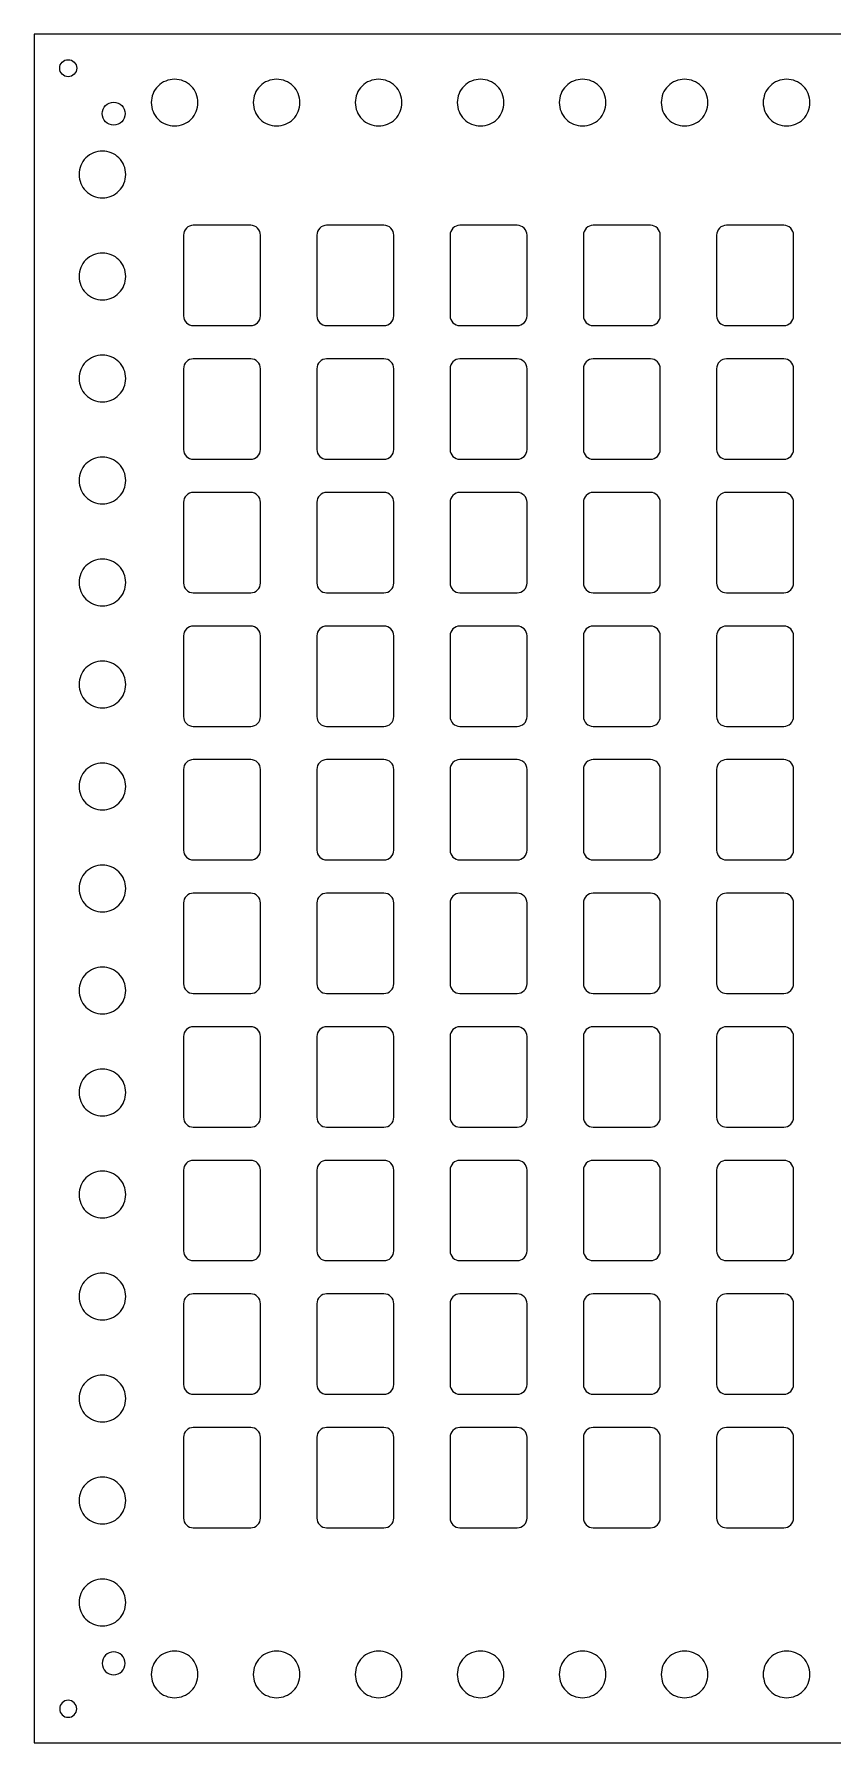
# Model space of a CAD drawing. Extents: x -337 to 6273, y 368 to 2065.
# Drawn here: x 2201.5 to 2389.5, y 432 to 834 of the extents above; entities that cross this region are included whole.
import ezdxf

# ---------------------------------------------------------------- set-up
doc = ezdxf.new("R2010")
doc.units = 0
doc.header["$LTSCALE"] = 100
doc.layers.add('EBENE_1', color=1, linetype='CONTINUOUS')

msp = doc.modelspace()

# ---------------------------------------------------------------- linework, layer by layer
at = {"layer": 'EBENE_1', "color": 2}
msp.add_lwpolyline([(2603.545617, 834.049487), (2201.545617, 834.049487), (2201.545617, 432.049487), (2603.545617, 432.049487), (2603.545617, 834.049487)], close=True, dxfattribs=at)
for points in [[(2211.546061, 826.04961, -0.199589), (2210.960275, 824.635396, -0.199589), (2209.546061, 824.04961, -0.199589), (2208.131848, 824.635396, -0.199589), (2207.546061, 826.04961, -0.199589), (2208.131848, 827.463823, -0.199589), (2209.546061, 828.04961, -0.199589), (2210.960275, 827.463823, -0.199589), (2211.546061, 826.04961)], [(2240.095617, 817.949487, 0.199589), (2238.484705, 821.838575, 0.199589), (2234.595617, 823.449487, 0.199589), (2230.70653, 821.838575, 0.199589), (2229.095617, 817.949487, 0.199589), (2230.70653, 814.0604, 0.199589), (2234.595617, 812.449487, 0.199589), (2238.484705, 814.0604, 0.199589), (2240.095617, 817.949487)], [(2264.095617, 817.949487, 0.199589), (2262.484705, 821.838575, 0.199589), (2258.595617, 823.449487, 0.199589), (2254.70653, 821.838575, 0.199589), (2253.095617, 817.949487, 0.199589), (2254.70653, 814.0604, 0.199589), (2258.595617, 812.449487, 0.199589), (2262.484705, 814.0604, 0.199589), (2264.095617, 817.949487)], [(2288.095617, 817.949487, 0.199589), (2286.484705, 821.838575, 0.199589), (2282.595617, 823.449487, 0.199589), (2278.70653, 821.838575, 0.199589), (2277.095617, 817.949487, 0.199589), (2278.70653, 814.0604, 0.199589), (2282.595617, 812.449487, 0.199589), (2286.484705, 814.0604, 0.199589), (2288.095617, 817.949487)], [(2312.095617, 817.949487, 0.199589), (2310.484705, 821.838575, 0.199589), (2306.595617, 823.449487, 0.199589), (2302.70653, 821.838575, 0.199589), (2301.095617, 817.949487, 0.199589), (2302.70653, 814.0604, 0.199589), (2306.595617, 812.449487, 0.199589), (2310.484705, 814.0604, 0.199589), (2312.095617, 817.949487)], [(2336.095617, 817.949487, 0.199589), (2334.484705, 821.838575, 0.199589), (2330.595617, 823.449487, 0.199589), (2326.70653, 821.838575, 0.199589), (2325.095617, 817.949487, 0.199589), (2326.70653, 814.0604, 0.199589), (2330.595617, 812.449487, 0.199589), (2334.484705, 814.0604, 0.199589), (2336.095617, 817.949487)], [(2360.095617, 817.949487, 0.199589), (2358.484705, 821.838575, 0.199589), (2354.595617, 823.449487, 0.199589), (2350.70653, 821.838575, 0.199589), (2349.095617, 817.949487, 0.199589), (2350.70653, 814.0604, 0.199589), (2354.595617, 812.449487, 0.199589), (2358.484705, 814.0604, 0.199589), (2360.095617, 817.949487)], [(2384.095617, 817.949487, 0.199589), (2382.484705, 821.838575, 0.199589), (2378.595617, 823.449487, 0.199589), (2374.70653, 821.838575, 0.199589), (2373.095617, 817.949487, 0.199589), (2374.70653, 814.0604, 0.199589), (2378.595617, 812.449487, 0.199589), (2382.484705, 814.0604, 0.199589), (2384.095617, 817.949487)], [(2217.545582, 815.349034, -0.199589), (2218.336394, 817.258222, -0.199589), (2220.245582, 818.049034, -0.199589), (2222.15477, 817.258222, -0.199589), (2222.945582, 815.349034, -0.199589), (2222.15477, 813.439846, -0.199589), (2220.245582, 812.649034, -0.199589), (2218.336394, 813.439846, -0.199589), (2217.545582, 815.349034)], [(2217.595617, 806.549487, 0.199589), (2213.70653, 804.938575, 0.199589), (2212.095617, 801.049487, 0.199589), (2213.70653, 797.1604, 0.199589), (2217.595617, 795.549487, 0.199589), (2221.484705, 797.1604, 0.199589), (2223.095617, 801.049487, 0.199589), (2221.484705, 804.938575, 0.199589), (2217.595617, 806.549487)], [(2252.495622, 789.075026), (2238.995609, 789.075026, 0.199586), (2237.369277, 788.401367, 0.199586), (2236.695617, 786.775035), (2236.695617, 767.775018, 0.199586), (2237.369277, 766.148686, 0.199586), (2238.995609, 765.475026), (2252.495626, 765.475026, 0.199586), (2254.121958, 766.148686, 0.199586), (2254.795617, 767.775018), (2254.795617, 786.775035, 0.199586), (2254.121958, 788.401367, 0.199586), (2252.495622, 789.075026)], [(2283.855622, 789.075026), (2270.355609, 789.075026, 0.199586), (2268.729277, 788.401367, 0.199586), (2268.055617, 786.775035), (2268.055617, 767.775018, 0.199586), (2268.729277, 766.148686, 0.199586), (2270.355609, 765.475026), (2283.855626, 765.475026, 0.199586), (2285.481958, 766.148686, 0.199586), (2286.155617, 767.775018), (2286.155617, 786.775035, 0.199586), (2285.481958, 788.401367, 0.199586), (2283.855622, 789.075026)], [(2315.215622, 789.075026), (2301.715609, 789.075026, 0.199586), (2300.089277, 788.401367, 0.199586), (2299.415617, 786.775035), (2299.415617, 767.775018, 0.199586), (2300.089277, 766.148686, 0.199586), (2301.715609, 765.475026), (2315.215626, 765.475026, 0.199586), (2316.841958, 766.148686, 0.199586), (2317.515617, 767.775018), (2317.515617, 786.775035, 0.199586), (2316.841958, 788.401367, 0.199586), (2315.215622, 789.075026)], [(2346.575622, 789.075026), (2333.075609, 789.075026, 0.199586), (2331.449277, 788.401367, 0.199586), (2330.775617, 786.775035), (2330.775617, 767.775018, 0.199586), (2331.449277, 766.148686, 0.199586), (2333.075609, 765.475026), (2346.575626, 765.475026, 0.199586), (2348.201958, 766.148686, 0.199586), (2348.875617, 767.775018), (2348.875617, 786.775035, 0.199586), (2348.201958, 788.401367, 0.199586), (2346.575622, 789.075026)], [(2377.935622, 789.075026), (2364.435609, 789.075026, 0.199586), (2362.809277, 788.401367, 0.199586), (2362.135617, 786.775035), (2362.135617, 767.775018, 0.199586), (2362.809277, 766.148686, 0.199586), (2364.435609, 765.475026), (2377.935626, 765.475026, 0.199586), (2379.561958, 766.148686, 0.199586), (2380.235617, 767.775018), (2380.235617, 786.775035, 0.199586), (2379.561958, 788.401367, 0.199586), (2377.935622, 789.075026)], [(2217.595617, 782.549487, 0.199589), (2213.70653, 780.938575, 0.199589), (2212.095617, 777.049487, 0.199589), (2213.70653, 773.1604, 0.199589), (2217.595617, 771.549487, 0.199589), (2221.484705, 773.1604, 0.199589), (2223.095617, 777.049487, 0.199589), (2221.484705, 780.938575, 0.199589), (2217.595617, 782.549487)], [(2217.595617, 758.549487, 0.199589), (2213.70653, 756.938575, 0.199589), (2212.095617, 753.049487, 0.199589), (2213.70653, 749.1604, 0.199589), (2217.595617, 747.549487, 0.199589), (2221.484705, 749.1604, 0.199589), (2223.095617, 753.049487, 0.199589), (2221.484705, 756.938575, 0.199589), (2217.595617, 758.549487)], [(2252.495622, 757.649026), (2238.995609, 757.649026, 0.199586), (2237.369277, 756.975367, 0.199586), (2236.695617, 755.349035), (2236.695617, 736.349018, 0.199586), (2237.369277, 734.722686, 0.199586), (2238.995609, 734.049026), (2252.495626, 734.049026, 0.199586), (2254.121958, 734.722686, 0.199586), (2254.795617, 736.349018), (2254.795617, 755.349035, 0.199586), (2254.121958, 756.975367, 0.199586), (2252.495622, 757.649026)], [(2283.855622, 757.649026), (2270.355609, 757.649026, 0.199586), (2268.729277, 756.975367, 0.199586), (2268.055617, 755.349035), (2268.055617, 736.349018, 0.199586), (2268.729277, 734.722686, 0.199586), (2270.355609, 734.049026), (2283.855626, 734.049026, 0.199586), (2285.481958, 734.722686, 0.199586), (2286.155617, 736.349018), (2286.155617, 755.349035, 0.199586), (2285.481958, 756.975367, 0.199586), (2283.855622, 757.649026)], [(2315.215622, 757.649026), (2301.715609, 757.649026, 0.199586), (2300.089277, 756.975367, 0.199586), (2299.415617, 755.349035), (2299.415617, 736.349018, 0.199586), (2300.089277, 734.722686, 0.199586), (2301.715609, 734.049026), (2315.215626, 734.049026, 0.199586), (2316.841958, 734.722686, 0.199586), (2317.515617, 736.349018), (2317.515617, 755.349035, 0.199586), (2316.841958, 756.975367, 0.199586), (2315.215622, 757.649026)], [(2346.575622, 757.649026), (2333.075609, 757.649026, 0.199586), (2331.449277, 756.975367, 0.199586), (2330.775617, 755.349035), (2330.775617, 736.349018, 0.199586), (2331.449277, 734.722686, 0.199586), (2333.075609, 734.049026), (2346.575626, 734.049026, 0.199586), (2348.201958, 734.722686, 0.199586), (2348.875617, 736.349018), (2348.875617, 755.349035, 0.199586), (2348.201958, 756.975367, 0.199586), (2346.575622, 757.649026)], [(2377.935622, 757.649026), (2364.435609, 757.649026, 0.199586), (2362.809277, 756.975367, 0.199586), (2362.135617, 755.349035), (2362.135617, 736.349018, 0.199586), (2362.809277, 734.722686, 0.199586), (2364.435609, 734.049026), (2377.935626, 734.049026, 0.199586), (2379.561958, 734.722686, 0.199586), (2380.235617, 736.349018), (2380.235617, 755.349035, 0.199586), (2379.561958, 756.975367, 0.199586), (2377.935622, 757.649026)], [(2217.595617, 734.549487, 0.199589), (2213.70653, 732.938575, 0.199589), (2212.095617, 729.049487, 0.199589), (2213.70653, 725.1604, 0.199589), (2217.595617, 723.549487, 0.199589), (2221.484705, 725.1604, 0.199589), (2223.095617, 729.049487, 0.199589), (2221.484705, 732.938575, 0.199589), (2217.595617, 734.549487)], [(2252.495622, 726.223026), (2238.995609, 726.223026, 0.199586), (2237.369277, 725.549367, 0.199586), (2236.695617, 723.923035), (2236.695617, 704.923018, 0.199586), (2237.369277, 703.296686, 0.199586), (2238.995609, 702.623026), (2252.495626, 702.623026, 0.199586), (2254.121958, 703.296686, 0.199586), (2254.795617, 704.923018), (2254.795617, 723.923035, 0.199586), (2254.121958, 725.549367, 0.199586), (2252.495622, 726.223026)], [(2283.855622, 726.223026), (2270.355609, 726.223026, 0.199586), (2268.729277, 725.549367, 0.199586), (2268.055617, 723.923035), (2268.055617, 704.923018, 0.199586), (2268.729277, 703.296686, 0.199586), (2270.355609, 702.623026), (2283.855626, 702.623026, 0.199586), (2285.481958, 703.296686, 0.199586), (2286.155617, 704.923018), (2286.155617, 723.923035, 0.199586), (2285.481958, 725.549367, 0.199586), (2283.855622, 726.223026)], [(2315.215622, 726.223026), (2301.715609, 726.223026, 0.199586), (2300.089277, 725.549367, 0.199586), (2299.415617, 723.923035), (2299.415617, 704.923018, 0.199586), (2300.089277, 703.296686, 0.199586), (2301.715609, 702.623026), (2315.215626, 702.623026, 0.199586), (2316.841958, 703.296686, 0.199586), (2317.515617, 704.923018), (2317.515617, 723.923035, 0.199586), (2316.841958, 725.549367, 0.199586), (2315.215622, 726.223026)], [(2346.575622, 726.223026), (2333.075609, 726.223026, 0.199586), (2331.449277, 725.549367, 0.199586), (2330.775617, 723.923035), (2330.775617, 704.923018, 0.199586), (2331.449277, 703.296686, 0.199586), (2333.075609, 702.623026), (2346.575626, 702.623026, 0.199586), (2348.201958, 703.296686, 0.199586), (2348.875617, 704.923018), (2348.875617, 723.923035, 0.199586), (2348.201958, 725.549367, 0.199586), (2346.575622, 726.223026)], [(2377.935622, 726.223026), (2364.435609, 726.223026, 0.199586), (2362.809277, 725.549367, 0.199586), (2362.135617, 723.923035), (2362.135617, 704.923018, 0.199586), (2362.809277, 703.296686, 0.199586), (2364.435609, 702.623026), (2377.935626, 702.623026, 0.199586), (2379.561958, 703.296686, 0.199586), (2380.235617, 704.923018), (2380.235617, 723.923035, 0.199586), (2379.561958, 725.549367, 0.199586), (2377.935622, 726.223026)], [(2217.595617, 710.549487, 0.199589), (2213.70653, 708.938575, 0.199589), (2212.095617, 705.049487, 0.199589), (2213.70653, 701.1604, 0.199589), (2217.595617, 699.549487, 0.199589), (2221.484705, 701.1604, 0.199589), (2223.095617, 705.049487, 0.199589), (2221.484705, 708.938575, 0.199589), (2217.595617, 710.549487)], [(2252.495622, 694.797026), (2238.995609, 694.797026, 0.199586), (2237.369277, 694.123367, 0.199586), (2236.695617, 692.497035), (2236.695617, 673.497018, 0.199586), (2237.369277, 671.870686, 0.199586), (2238.995609, 671.197026), (2252.495626, 671.197026, 0.199586), (2254.121958, 671.870686, 0.199586), (2254.795617, 673.497018), (2254.795617, 692.497035, 0.199586), (2254.121958, 694.123367, 0.199586), (2252.495622, 694.797026)], [(2283.855622, 694.797026), (2270.355609, 694.797026, 0.199586), (2268.729277, 694.123367, 0.199586), (2268.055617, 692.497035), (2268.055617, 673.497018, 0.199586), (2268.729277, 671.870686, 0.199586), (2270.355609, 671.197026), (2283.855626, 671.197026, 0.199586), (2285.481958, 671.870686, 0.199586), (2286.155617, 673.497018), (2286.155617, 692.497035, 0.199586), (2285.481958, 694.123367, 0.199586), (2283.855622, 694.797026)], [(2315.215622, 694.797026), (2301.715609, 694.797026, 0.199586), (2300.089277, 694.123367, 0.199586), (2299.415617, 692.497035), (2299.415617, 673.497018, 0.199586), (2300.089277, 671.870686, 0.199586), (2301.715609, 671.197026), (2315.215626, 671.197026, 0.199586), (2316.841958, 671.870686, 0.199586), (2317.515617, 673.497018), (2317.515617, 692.497035, 0.199586), (2316.841958, 694.123367, 0.199586), (2315.215622, 694.797026)], [(2346.575622, 694.797026), (2333.075609, 694.797026, 0.199586), (2331.449277, 694.123367, 0.199586), (2330.775617, 692.497035), (2330.775617, 673.497018, 0.199586), (2331.449277, 671.870686, 0.199586), (2333.075609, 671.197026), (2346.575626, 671.197026, 0.199586), (2348.201958, 671.870686, 0.199586), (2348.875617, 673.497018), (2348.875617, 692.497035, 0.199586), (2348.201958, 694.123367, 0.199586), (2346.575622, 694.797026)], [(2377.935622, 694.797026), (2364.435609, 694.797026, 0.199586), (2362.809277, 694.123367, 0.199586), (2362.135617, 692.497035), (2362.135617, 673.497018, 0.199586), (2362.809277, 671.870686, 0.199586), (2364.435609, 671.197026), (2377.935626, 671.197026, 0.199586), (2379.561958, 671.870686, 0.199586), (2380.235617, 673.497018), (2380.235617, 692.497035, 0.199586), (2379.561958, 694.123367, 0.199586), (2377.935622, 694.797026)], [(2217.595617, 686.549487, 0.199589), (2213.70653, 684.938575, 0.199589), (2212.095617, 681.049487, 0.199589), (2213.70653, 677.1604, 0.199589), (2217.595617, 675.549487, 0.199589), (2221.484705, 677.1604, 0.199589), (2223.095617, 681.049487, 0.199589), (2221.484705, 684.938575, 0.199589), (2217.595617, 686.549487)], [(2252.495622, 663.371026), (2238.995609, 663.371026, 0.199586), (2237.369277, 662.697367, 0.199586), (2236.695617, 661.071035), (2236.695617, 642.071018, 0.199586), (2237.369277, 640.444686, 0.199586), (2238.995609, 639.771026), (2252.495626, 639.771026, 0.199586), (2254.121958, 640.444686, 0.199586), (2254.795617, 642.071018), (2254.795617, 661.071035, 0.199586), (2254.121958, 662.697367, 0.199586), (2252.495622, 663.371026)], [(2283.855622, 663.371026), (2270.355609, 663.371026, 0.199586), (2268.729277, 662.697367, 0.199586), (2268.055617, 661.071035), (2268.055617, 642.071018, 0.199586), (2268.729277, 640.444686, 0.199586), (2270.355609, 639.771026), (2283.855626, 639.771026, 0.199586), (2285.481958, 640.444686, 0.199586), (2286.155617, 642.071018), (2286.155617, 661.071035, 0.199586), (2285.481958, 662.697367, 0.199586), (2283.855622, 663.371026)], [(2315.215622, 663.371026), (2301.715609, 663.371026, 0.199586), (2300.089277, 662.697367, 0.199586), (2299.415617, 661.071035), (2299.415617, 642.071018, 0.199586), (2300.089277, 640.444686, 0.199586), (2301.715609, 639.771026), (2315.215626, 639.771026, 0.199586), (2316.841958, 640.444686, 0.199586), (2317.515617, 642.071018), (2317.515617, 661.071035, 0.199586), (2316.841958, 662.697367, 0.199586), (2315.215622, 663.371026)], [(2346.575622, 663.371026), (2333.075609, 663.371026, 0.199586), (2331.449277, 662.697367, 0.199586), (2330.775617, 661.071035), (2330.775617, 642.071018, 0.199586), (2331.449277, 640.444686, 0.199586), (2333.075609, 639.771026), (2346.575626, 639.771026, 0.199586), (2348.201958, 640.444686, 0.199586), (2348.875617, 642.071018), (2348.875617, 661.071035, 0.199586), (2348.201958, 662.697367, 0.199586), (2346.575622, 663.371026)], [(2377.935622, 663.371026), (2364.435609, 663.371026, 0.199586), (2362.809277, 662.697367, 0.199586), (2362.135617, 661.071035), (2362.135617, 642.071018, 0.199586), (2362.809277, 640.444686, 0.199586), (2364.435609, 639.771026), (2377.935626, 639.771026, 0.199586), (2379.561958, 640.444686, 0.199586), (2380.235617, 642.071018), (2380.235617, 661.071035, 0.199586), (2379.561958, 662.697367, 0.199586), (2377.935622, 663.371026)], [(2217.595617, 662.549487, 0.199589), (2213.70653, 660.938575, 0.199589), (2212.095617, 657.049487, 0.199589), (2213.70653, 653.1604, 0.199589), (2217.595617, 651.549487, 0.199589), (2221.484705, 653.1604, 0.199589), (2223.095617, 657.049487, 0.199589), (2221.484705, 660.938575, 0.199589), (2217.595617, 662.549487)], [(2217.595617, 638.549487, 0.199589), (2213.70653, 636.938575, 0.199589), (2212.095617, 633.049487, 0.199589), (2213.70653, 629.1604, 0.199589), (2217.595617, 627.549487, 0.199589), (2221.484705, 629.1604, 0.199589), (2223.095617, 633.049487, 0.199589), (2221.484705, 636.938575, 0.199589), (2217.595617, 638.549487)], [(2252.495622, 631.945026), (2238.995609, 631.945026, 0.199586), (2237.369277, 631.271367, 0.199586), (2236.695617, 629.645035), (2236.695617, 610.645018, 0.199586), (2237.369277, 609.018686, 0.199586), (2238.995609, 608.345026), (2252.495626, 608.345026, 0.199586), (2254.121958, 609.018686, 0.199586), (2254.795617, 610.645018), (2254.795617, 629.645035, 0.199586), (2254.121958, 631.271367, 0.199586), (2252.495622, 631.945026)], [(2283.855622, 631.945026), (2270.355609, 631.945026, 0.199586), (2268.729277, 631.271367, 0.199586), (2268.055617, 629.645035), (2268.055617, 610.645018, 0.199586), (2268.729277, 609.018686, 0.199586), (2270.355609, 608.345026), (2283.855626, 608.345026, 0.199586), (2285.481958, 609.018686, 0.199586), (2286.155617, 610.645018), (2286.155617, 629.645035, 0.199586), (2285.481958, 631.271367, 0.199586), (2283.855622, 631.945026)], [(2315.215622, 631.945026), (2301.715609, 631.945026, 0.199586), (2300.089277, 631.271367, 0.199586), (2299.415617, 629.645035), (2299.415617, 610.645018, 0.199586), (2300.089277, 609.018686, 0.199586), (2301.715609, 608.345026), (2315.215626, 608.345026, 0.199586), (2316.841958, 609.018686, 0.199586), (2317.515617, 610.645018), (2317.515617, 629.645035, 0.199586), (2316.841958, 631.271367, 0.199586), (2315.215622, 631.945026)], [(2346.575622, 631.945026), (2333.075609, 631.945026, 0.199586), (2331.449277, 631.271367, 0.199586), (2330.775617, 629.645035), (2330.775617, 610.645018, 0.199586), (2331.449277, 609.018686, 0.199586), (2333.075609, 608.345026), (2346.575626, 608.345026, 0.199586), (2348.201958, 609.018686, 0.199586), (2348.875617, 610.645018), (2348.875617, 629.645035, 0.199586), (2348.201958, 631.271367, 0.199586), (2346.575622, 631.945026)], [(2377.935622, 631.945026), (2364.435609, 631.945026, 0.199586), (2362.809277, 631.271367, 0.199586), (2362.135617, 629.645035), (2362.135617, 610.645018, 0.199586), (2362.809277, 609.018686, 0.199586), (2364.435609, 608.345026), (2377.935626, 608.345026, 0.199586), (2379.561958, 609.018686, 0.199586), (2380.235617, 610.645018), (2380.235617, 629.645035, 0.199586), (2379.561958, 631.271367, 0.199586), (2377.935622, 631.945026)], [(2217.595617, 614.549487, 0.199589), (2213.70653, 612.938575, 0.199589), (2212.095617, 609.049487, 0.199589), (2213.70653, 605.1604, 0.199589), (2217.595617, 603.549487, 0.199589), (2221.484705, 605.1604, 0.199589), (2223.095617, 609.049487, 0.199589), (2221.484705, 612.938575, 0.199589), (2217.595617, 614.549487)], [(2252.495622, 600.519026), (2238.995609, 600.519026, 0.199586), (2237.369277, 599.845367, 0.199586), (2236.695617, 598.219035), (2236.695617, 579.219018, 0.199586), (2237.369277, 577.592686, 0.199586), (2238.995609, 576.919026), (2252.495626, 576.919026, 0.199586), (2254.121958, 577.592686, 0.199586), (2254.795617, 579.219018), (2254.795617, 598.219035, 0.199586), (2254.121958, 599.845367, 0.199586), (2252.495622, 600.519026)], [(2283.855622, 600.519026), (2270.355609, 600.519026, 0.199586), (2268.729277, 599.845367, 0.199586), (2268.055617, 598.219035), (2268.055617, 579.219018, 0.199586), (2268.729277, 577.592686, 0.199586), (2270.355609, 576.919026), (2283.855626, 576.919026, 0.199586), (2285.481958, 577.592686, 0.199586), (2286.155617, 579.219018), (2286.155617, 598.219035, 0.199586), (2285.481958, 599.845367, 0.199586), (2283.855622, 600.519026)], [(2315.215622, 600.519026), (2301.715609, 600.519026, 0.199586), (2300.089277, 599.845367, 0.199586), (2299.415617, 598.219035), (2299.415617, 579.219018, 0.199586), (2300.089277, 577.592686, 0.199586), (2301.715609, 576.919026), (2315.215626, 576.919026, 0.199586), (2316.841958, 577.592686, 0.199586), (2317.515617, 579.219018), (2317.515617, 598.219035, 0.199586), (2316.841958, 599.845367, 0.199586), (2315.215622, 600.519026)], [(2346.575622, 600.519026), (2333.075609, 600.519026, 0.199586), (2331.449277, 599.845367, 0.199586), (2330.775617, 598.219035), (2330.775617, 579.219018, 0.199586), (2331.449277, 577.592686, 0.199586), (2333.075609, 576.919026), (2346.575626, 576.919026, 0.199586), (2348.201958, 577.592686, 0.199586), (2348.875617, 579.219018), (2348.875617, 598.219035, 0.199586), (2348.201958, 599.845367, 0.199586), (2346.575622, 600.519026)], [(2377.935622, 600.519026), (2364.435609, 600.519026, 0.199586), (2362.809277, 599.845367, 0.199586), (2362.135617, 598.219035), (2362.135617, 579.219018, 0.199586), (2362.809277, 577.592686, 0.199586), (2364.435609, 576.919026), (2377.935626, 576.919026, 0.199586), (2379.561958, 577.592686, 0.199586), (2380.235617, 579.219018), (2380.235617, 598.219035, 0.199586), (2379.561958, 599.845367, 0.199586), (2377.935622, 600.519026)], [(2217.595617, 590.549487, 0.199589), (2213.70653, 588.938575, 0.199589), (2212.095617, 585.049487, 0.199589), (2213.70653, 581.1604, 0.199589), (2217.595617, 579.549487, 0.199589), (2221.484705, 581.1604, 0.199589), (2223.095617, 585.049487, 0.199589), (2221.484705, 588.938575, 0.199589), (2217.595617, 590.549487)], [(2252.495622, 569.093026), (2238.995609, 569.093026, 0.199586), (2237.369277, 568.419367, 0.199586), (2236.695617, 566.793035), (2236.695617, 547.793018, 0.199586), (2237.369277, 546.166686, 0.199586), (2238.995609, 545.493026), (2252.495626, 545.493026, 0.199586), (2254.121958, 546.166686, 0.199586), (2254.795617, 547.793018), (2254.795617, 566.793035, 0.199586), (2254.121958, 568.419367, 0.199586), (2252.495622, 569.093026)], [(2283.855622, 569.093026), (2270.355609, 569.093026, 0.199586), (2268.729277, 568.419367, 0.199586), (2268.055617, 566.793035), (2268.055617, 547.793018, 0.199586), (2268.729277, 546.166686, 0.199586), (2270.355609, 545.493026), (2283.855626, 545.493026, 0.199586), (2285.481958, 546.166686, 0.199586), (2286.155617, 547.793018), (2286.155617, 566.793035, 0.199586), (2285.481958, 568.419367, 0.199586), (2283.855622, 569.093026)], [(2315.215622, 569.093026), (2301.715609, 569.093026, 0.199586), (2300.089277, 568.419367, 0.199586), (2299.415617, 566.793035), (2299.415617, 547.793018, 0.199586), (2300.089277, 546.166686, 0.199586), (2301.715609, 545.493026), (2315.215626, 545.493026, 0.199586), (2316.841958, 546.166686, 0.199586), (2317.515617, 547.793018), (2317.515617, 566.793035, 0.199586), (2316.841958, 568.419367, 0.199586), (2315.215622, 569.093026)], [(2346.575622, 569.093026), (2333.075609, 569.093026, 0.199586), (2331.449277, 568.419367, 0.199586), (2330.775617, 566.793035), (2330.775617, 547.793018, 0.199586), (2331.449277, 546.166686, 0.199586), (2333.075609, 545.493026), (2346.575626, 545.493026, 0.199586), (2348.201958, 546.166686, 0.199586), (2348.875617, 547.793018), (2348.875617, 566.793035, 0.199586), (2348.201958, 568.419367, 0.199586), (2346.575622, 569.093026)], [(2377.935622, 569.093026), (2364.435609, 569.093026, 0.199586), (2362.809277, 568.419367, 0.199586), (2362.135617, 566.793035), (2362.135617, 547.793018, 0.199586), (2362.809277, 546.166686, 0.199586), (2364.435609, 545.493026), (2377.935626, 545.493026, 0.199586), (2379.561958, 546.166686, 0.199586), (2380.235617, 547.793018), (2380.235617, 566.793035, 0.199586), (2379.561958, 568.419367, 0.199586), (2377.935622, 569.093026)], [(2217.595617, 566.549487, 0.199589), (2213.70653, 564.938575, 0.199589), (2212.095617, 561.049487, 0.199589), (2213.70653, 557.1604, 0.199589), (2217.595617, 555.549487, 0.199589), (2221.484705, 557.1604, 0.199589), (2223.095617, 561.049487, 0.199589), (2221.484705, 564.938575, 0.199589), (2217.595617, 566.549487)], [(2217.595617, 542.549487, 0.199589), (2213.70653, 540.938575, 0.199589), (2212.095617, 537.049487, 0.199589), (2213.70653, 533.1604, 0.199589), (2217.595617, 531.549487, 0.199589), (2221.484705, 533.1604, 0.199589), (2223.095617, 537.049487, 0.199589), (2221.484705, 540.938575, 0.199589), (2217.595617, 542.549487)], [(2252.495622, 537.667026), (2238.995609, 537.667026, 0.199586), (2237.369277, 536.993367, 0.199586), (2236.695617, 535.367035), (2236.695617, 516.367018, 0.199586), (2237.369277, 514.740686, 0.199586), (2238.995609, 514.067026), (2252.495626, 514.067026, 0.199586), (2254.121958, 514.740686, 0.199586), (2254.795617, 516.367018), (2254.795617, 535.367035, 0.199586), (2254.121958, 536.993367, 0.199586), (2252.495622, 537.667026)], [(2283.855622, 537.667026), (2270.355609, 537.667026, 0.199586), (2268.729277, 536.993367, 0.199586), (2268.055617, 535.367035), (2268.055617, 516.367018, 0.199586), (2268.729277, 514.740686, 0.199586), (2270.355609, 514.067026), (2283.855626, 514.067026, 0.199586), (2285.481958, 514.740686, 0.199586), (2286.155617, 516.367018), (2286.155617, 535.367035, 0.199586), (2285.481958, 536.993367, 0.199586), (2283.855622, 537.667026)], [(2315.215622, 537.667026), (2301.715609, 537.667026, 0.199586), (2300.089277, 536.993367, 0.199586), (2299.415617, 535.367035), (2299.415617, 516.367018, 0.199586), (2300.089277, 514.740686, 0.199586), (2301.715609, 514.067026), (2315.215626, 514.067026, 0.199586), (2316.841958, 514.740686, 0.199586), (2317.515617, 516.367018), (2317.515617, 535.367035, 0.199586), (2316.841958, 536.993367, 0.199586), (2315.215622, 537.667026)], [(2346.575622, 537.667026), (2333.075609, 537.667026, 0.199586), (2331.449277, 536.993367, 0.199586), (2330.775617, 535.367035), (2330.775617, 516.367018, 0.199586), (2331.449277, 514.740686, 0.199586), (2333.075609, 514.067026), (2346.575626, 514.067026, 0.199586), (2348.201958, 514.740686, 0.199586), (2348.875617, 516.367018), (2348.875617, 535.367035, 0.199586), (2348.201958, 536.993367, 0.199586), (2346.575622, 537.667026)], [(2377.935622, 537.667026), (2364.435609, 537.667026, 0.199586), (2362.809277, 536.993367, 0.199586), (2362.135617, 535.367035), (2362.135617, 516.367018, 0.199586), (2362.809277, 514.740686, 0.199586), (2364.435609, 514.067026), (2377.935626, 514.067026, 0.199586), (2379.561958, 514.740686, 0.199586), (2380.235617, 516.367018), (2380.235617, 535.367035, 0.199586), (2379.561958, 536.993367, 0.199586), (2377.935622, 537.667026)], [(2217.595617, 518.549487, 0.199589), (2213.70653, 516.938575, 0.199589), (2212.095617, 513.049487, 0.199589), (2213.70653, 509.1604, 0.199589), (2217.595617, 507.549487, 0.199589), (2221.484705, 509.1604, 0.199589), (2223.095617, 513.049487, 0.199589), (2221.484705, 516.938575, 0.199589), (2217.595617, 518.549487)], [(2252.495622, 506.241026), (2238.995609, 506.241026, 0.199586), (2237.369277, 505.567367, 0.199586), (2236.695617, 503.941035), (2236.695617, 484.941018, 0.199586), (2237.369277, 483.314686, 0.199586), (2238.995609, 482.641026), (2252.495626, 482.641026, 0.199586), (2254.121958, 483.314686, 0.199586), (2254.795617, 484.941018), (2254.795617, 503.941035, 0.199586), (2254.121958, 505.567367, 0.199586), (2252.495622, 506.241026)], [(2283.855622, 506.241026), (2270.355609, 506.241026, 0.199586), (2268.729277, 505.567367, 0.199586), (2268.055617, 503.941035), (2268.055617, 484.941018, 0.199586), (2268.729277, 483.314686, 0.199586), (2270.355609, 482.641026), (2283.855626, 482.641026, 0.199586), (2285.481958, 483.314686, 0.199586), (2286.155617, 484.941018), (2286.155617, 503.941035, 0.199586), (2285.481958, 505.567367, 0.199586), (2283.855622, 506.241026)], [(2315.215622, 506.241026), (2301.715609, 506.241026, 0.199586), (2300.089277, 505.567367, 0.199586), (2299.415617, 503.941035), (2299.415617, 484.941018, 0.199586), (2300.089277, 483.314686, 0.199586), (2301.715609, 482.641026), (2315.215626, 482.641026, 0.199586), (2316.841958, 483.314686, 0.199586), (2317.515617, 484.941018), (2317.515617, 503.941035, 0.199586), (2316.841958, 505.567367, 0.199586), (2315.215622, 506.241026)], [(2346.575622, 506.241026), (2333.075609, 506.241026, 0.199586), (2331.449277, 505.567367, 0.199586), (2330.775617, 503.941035), (2330.775617, 484.941018, 0.199586), (2331.449277, 483.314686, 0.199586), (2333.075609, 482.641026), (2346.575626, 482.641026, 0.199586), (2348.201958, 483.314686, 0.199586), (2348.875617, 484.941018), (2348.875617, 503.941035, 0.199586), (2348.201958, 505.567367, 0.199586), (2346.575622, 506.241026)], [(2377.935622, 506.241026), (2364.435609, 506.241026, 0.199586), (2362.809277, 505.567367, 0.199586), (2362.135617, 503.941035), (2362.135617, 484.941018, 0.199586), (2362.809277, 483.314686, 0.199586), (2364.435609, 482.641026), (2377.935626, 482.641026, 0.199586), (2379.561958, 483.314686, 0.199586), (2380.235617, 484.941018), (2380.235617, 503.941035, 0.199586), (2379.561958, 505.567367, 0.199586), (2377.935622, 506.241026)], [(2217.595617, 494.549487, 0.199589), (2213.70653, 492.938575, 0.199589), (2212.095617, 489.049487, 0.199589), (2213.70653, 485.1604, 0.199589), (2217.595617, 483.549487, 0.199589), (2221.484705, 485.1604, 0.199589), (2223.095617, 489.049487, 0.199589), (2221.484705, 492.938575, 0.199589), (2217.595617, 494.549487)], [(2217.595617, 470.549487, 0.199589), (2213.70653, 468.938575, 0.199589), (2212.095617, 465.049487, 0.199589), (2213.70653, 461.1604, 0.199589), (2217.595617, 459.549487, 0.199589), (2221.484705, 461.1604, 0.199589), (2223.095617, 465.049487, 0.199589), (2221.484705, 468.938575, 0.199589), (2217.595617, 470.549487)], [(2217.545582, 450.749941, 0.199589), (2218.336394, 448.840752, 0.199589), (2220.245582, 448.049941, 0.199589), (2222.15477, 448.840752, 0.199589), (2222.945582, 450.749941, 0.199589), (2222.15477, 452.659129, 0.199589), (2220.245582, 453.449941, 0.199589), (2218.336394, 452.659129, 0.199589), (2217.545582, 450.749941)], [(2240.095617, 448.149487, 0.199589), (2238.484705, 452.038575, 0.199589), (2234.595617, 453.649487, 0.199589), (2230.70653, 452.038575, 0.199589), (2229.095617, 448.149487, 0.199589), (2230.70653, 444.2604, 0.199589), (2234.595617, 442.649487, 0.199589), (2238.484705, 444.2604, 0.199589), (2240.095617, 448.149487)], [(2264.095617, 448.149487, 0.199589), (2262.484705, 452.038575, 0.199589), (2258.595617, 453.649487, 0.199589), (2254.70653, 452.038575, 0.199589), (2253.095617, 448.149487, 0.199589), (2254.70653, 444.2604, 0.199589), (2258.595617, 442.649487, 0.199589), (2262.484705, 444.2604, 0.199589), (2264.095617, 448.149487)], [(2288.095617, 448.149487, 0.199589), (2286.484705, 452.038575, 0.199589), (2282.595617, 453.649487, 0.199589), (2278.70653, 452.038575, 0.199589), (2277.095617, 448.149487, 0.199589), (2278.70653, 444.2604, 0.199589), (2282.595617, 442.649487, 0.199589), (2286.484705, 444.2604, 0.199589), (2288.095617, 448.149487)], [(2312.095617, 448.149487, 0.199589), (2310.484705, 452.038575, 0.199589), (2306.595617, 453.649487, 0.199589), (2302.70653, 452.038575, 0.199589), (2301.095617, 448.149487, 0.199589), (2302.70653, 444.2604, 0.199589), (2306.595617, 442.649487, 0.199589), (2310.484705, 444.2604, 0.199589), (2312.095617, 448.149487)], [(2336.095617, 448.149487, 0.199589), (2334.484705, 452.038575, 0.199589), (2330.595617, 453.649487, 0.199589), (2326.70653, 452.038575, 0.199589), (2325.095617, 448.149487, 0.199589), (2326.70653, 444.2604, 0.199589), (2330.595617, 442.649487, 0.199589), (2334.484705, 444.2604, 0.199589), (2336.095617, 448.149487)], [(2360.095617, 448.149487, 0.199589), (2358.484705, 452.038575, 0.199589), (2354.595617, 453.649487, 0.199589), (2350.70653, 452.038575, 0.199589), (2349.095617, 448.149487, 0.199589), (2350.70653, 444.2604, 0.199589), (2354.595617, 442.649487, 0.199589), (2358.484705, 444.2604, 0.199589), (2360.095617, 448.149487)], [(2384.095617, 448.149487, 0.199589), (2382.484705, 452.038575, 0.199589), (2378.595617, 453.649487, 0.199589), (2374.70653, 452.038575, 0.199589), (2373.095617, 448.149487, 0.199589), (2374.70653, 444.2604, 0.199589), (2378.595617, 442.649487, 0.199589), (2382.484705, 444.2604, 0.199589), (2384.095617, 448.149487)], [(2211.546061, 440.049365, 0.199589), (2210.960275, 441.463578, 0.199589), (2209.546061, 442.049365, 0.199589), (2208.131848, 441.463578, 0.199589), (2207.546061, 440.049365, 0.199589), (2208.131848, 438.635151, 0.199589), (2209.546061, 438.049365, 0.199589), (2210.960275, 438.635151, 0.199589), (2211.546061, 440.049365)]]:
    msp.add_lwpolyline(points, format="xyb", close=True, dxfattribs=at)

doc.saveas('drawing.dxf')
